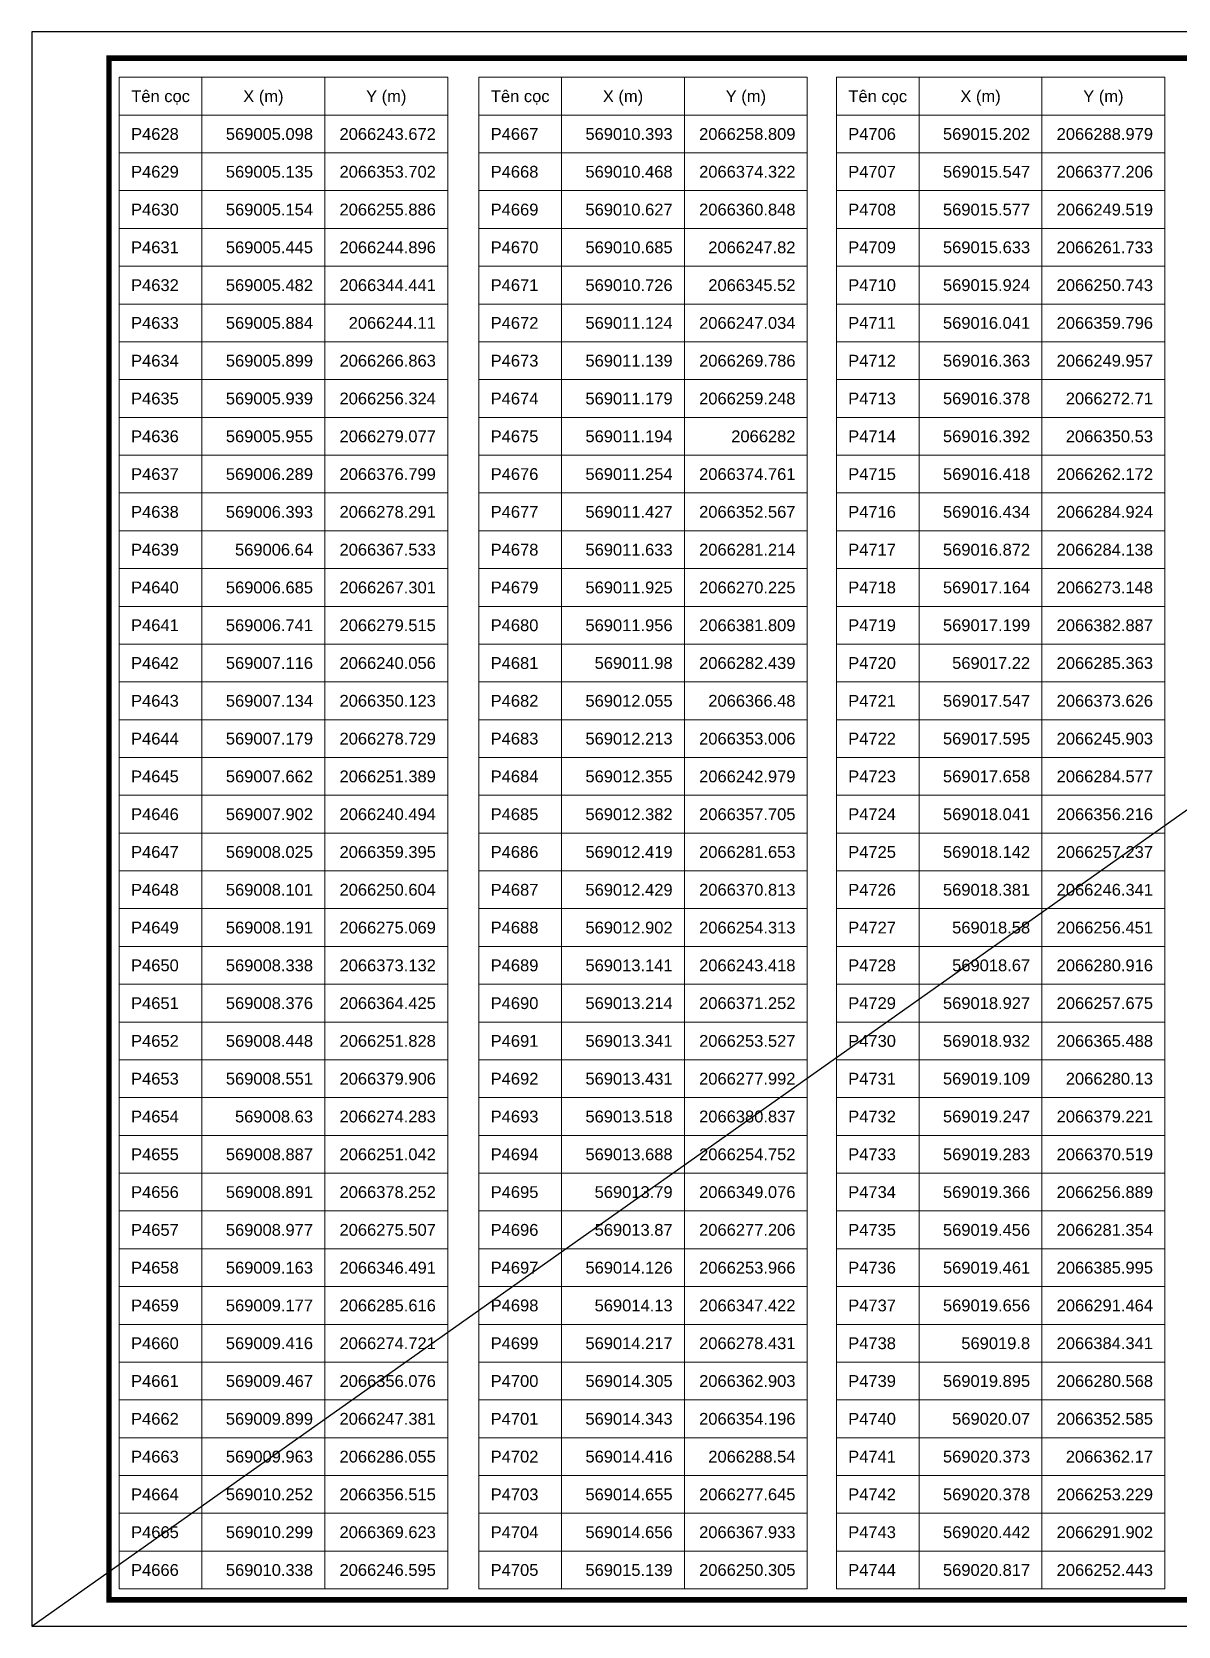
# Model space of a CAD drawing. Header units: millimetres. Extents: x 0 to 571985, y 0 to 2066666.
# Drawn here: x 569629.46 to 569650.8, y 2064802.8 to 2064832.5 of the extents above; entities that cross this region are included whole.
import ezdxf
from ezdxf.enums import TextEntityAlignment as Align

# ---------------------------------------------------------------- set-up
doc = ezdxf.new("R2010")
doc.units = ezdxf.units.MM
doc.linetypes.add('CENTER', pattern=[3, 1.5, -0.5, 0.5, -0.5])
for name, color, linetype, lineweight in [('A-KY HIEU', 34, 'Continuous', 20), ('E- RANH GIOI', 1, 'CENTER', 13), ('kata_net khung', 3, 'Continuous', 20), ('kata_text', 254, 'Continuous', 30)]:
    doc.layers.add(name, color=color, linetype=linetype, lineweight=lineweight)
doc.layers.add('KCS_Plotter', color=11, linetype='Continuous', plot=False)
doc.styles.add('kata_text', font='arial.ttf', dxfattribs={"width": 0.8})

# ---------------------------------------------------------------- blocks, each defined once
blk = doc.blocks.new('A$C33BC4D2A')
at = {"layer": 'A-KY HIEU', "color": 0, "const_width": 1.02}
blk.add_lwpolyline([(14.35, -292.1), (14.35, -4.9), (414.98, -4.9), (414.98, -292.1)], close=True, dxfattribs=at)
at = {"layer": 'Defpoints', "color": 125}
blk.add_lwpolyline([(0, -297), (420, -297), (420, 0), (0, 0)], close=True, dxfattribs=at)

msp = doc.modelspace()

# ---------------------------------------------------------------- linework, layer by layer
at = {"layer": 'kata_net khung'}
for p, q in [((569631.083, 2064831.656), (569637.199, 2064831.656)), ((569631.083, 2064831.656), (569631.083, 2064803.496)), ((569632.623, 2064831.656), (569632.623, 2064830.952)), ((569632.623, 2064831.656), (569632.623, 2064803.496)), ((569634.911, 2064831.656), (569634.911, 2064830.952)), ((569634.911, 2064831.656), (569634.911, 2064803.496)), ((569637.199, 2064831.656), (569637.199, 2064830.952)), ((569637.199, 2064831.656), (569637.199, 2064803.496)), ((569637.78, 2064831.656), (569643.896, 2064831.656)), ((569637.78, 2064831.656), (569643.896, 2064831.656)), ((569637.78, 2064831.656), (569637.78, 2064830.952)), ((569637.78, 2064831.656), (569637.78, 2064803.496)), ((569639.32, 2064831.656), (569639.32, 2064830.952)), ((569639.32, 2064831.656), (569639.32, 2064803.496)), ((569641.608, 2064831.656), (569641.608, 2064830.952)), ((569641.608, 2064831.656), (569641.608, 2064803.496)), ((569643.896, 2064831.656), (569643.896, 2064830.952)), ((569643.896, 2064831.656), (569643.896, 2064803.496)), ((569644.438, 2064831.656), (569650.554, 2064831.656)), ((569644.438, 2064831.656), (569650.554, 2064831.656)), ((569644.438, 2064831.656), (569650.554, 2064831.656)), ((569644.438, 2064831.656), (569644.438, 2064803.496)), ((569645.978, 2064831.656), (569645.978, 2064830.952)), ((569645.978, 2064831.656), (569645.978, 2064803.496)), ((569648.266, 2064831.656), (569648.266, 2064830.952)), ((569648.266, 2064831.656), (569648.266, 2064803.496)), ((569650.554, 2064831.656), (569650.554, 2064830.952)), ((569650.554, 2064831.656), (569650.554, 2064803.496)), ((569631.083, 2064830.952), (569637.199, 2064830.952)), ((569631.083, 2064830.952), (569637.199, 2064830.952)), ((569631.083, 2064830.952), (569637.199, 2064830.952)), ((569631.083, 2064830.952), (569637.199, 2064830.952)), ((569637.78, 2064830.952), (569643.896, 2064830.952)), ((569637.78, 2064830.952), (569643.896, 2064830.952)), ((569637.78, 2064830.952), (569643.896, 2064830.952)), ((569644.438, 2064830.952), (569650.554, 2064830.952)), ((569644.438, 2064830.952), (569650.554, 2064830.952)), ((569644.438, 2064830.952), (569650.554, 2064830.952)), ((569644.438, 2064830.952), (569650.554, 2064830.952)), ((569631.083, 2064830.248), (569637.199, 2064830.248)), ((569637.78, 2064830.248), (569643.896, 2064830.248)), ((569644.438, 2064830.248), (569650.554, 2064830.248)), ((569631.083, 2064829.544), (569637.199, 2064829.544)), ((569637.78, 2064829.544), (569643.896, 2064829.544)), ((569644.438, 2064829.544), (569650.554, 2064829.544)), ((569631.083, 2064828.84), (569637.199, 2064828.84)), ((569637.78, 2064828.84), (569643.896, 2064828.84)), ((569644.438, 2064828.84), (569650.554, 2064828.84)), ((569631.083, 2064828.136), (569637.199, 2064828.136)), ((569637.78, 2064828.136), (569643.896, 2064828.136)), ((569644.438, 2064828.136), (569650.554, 2064828.136)), ((569631.083, 2064827.432), (569637.199, 2064827.432)), ((569637.78, 2064827.432), (569643.896, 2064827.432)), ((569644.438, 2064827.432), (569650.554, 2064827.432)), ((569631.083, 2064826.728), (569637.199, 2064826.728)), ((569637.78, 2064826.728), (569643.896, 2064826.728)), ((569644.438, 2064826.728), (569650.554, 2064826.728)), ((569631.083, 2064826.024), (569637.199, 2064826.024)), ((569637.78, 2064826.024), (569643.896, 2064826.024)), ((569644.438, 2064826.024), (569650.554, 2064826.024)), ((569631.083, 2064825.32), (569637.199, 2064825.32)), ((569637.78, 2064825.32), (569643.896, 2064825.32)), ((569644.438, 2064825.32), (569650.554, 2064825.32)), ((569631.083, 2064824.616), (569637.199, 2064824.616)), ((569637.78, 2064824.616), (569643.896, 2064824.616)), ((569644.438, 2064824.616), (569650.554, 2064824.616)), ((569631.083, 2064823.912), (569637.199, 2064823.912)), ((569637.78, 2064823.912), (569643.896, 2064823.912)), ((569644.438, 2064823.912), (569650.554, 2064823.912)), ((569631.083, 2064823.208), (569637.199, 2064823.208)), ((569637.78, 2064823.208), (569643.896, 2064823.208)), ((569644.438, 2064823.208), (569650.554, 2064823.208)), ((569631.083, 2064822.504), (569637.199, 2064822.504)), ((569637.78, 2064822.504), (569643.896, 2064822.504)), ((569644.438, 2064822.504), (569650.554, 2064822.504)), ((569631.083, 2064821.8), (569637.199, 2064821.8)), ((569637.78, 2064821.8), (569643.896, 2064821.8)), ((569644.438, 2064821.8), (569650.554, 2064821.8)), ((569631.083, 2064821.096), (569637.199, 2064821.096)), ((569637.78, 2064821.096), (569643.896, 2064821.096)), ((569644.438, 2064821.096), (569650.554, 2064821.096)), ((569631.083, 2064820.392), (569637.199, 2064820.392)), ((569637.78, 2064820.392), (569643.896, 2064820.392)), ((569644.438, 2064820.392), (569650.554, 2064820.392)), ((569631.083, 2064819.688), (569637.199, 2064819.688)), ((569637.78, 2064819.688), (569643.896, 2064819.688)), ((569644.438, 2064819.688), (569650.554, 2064819.688)), ((569631.083, 2064818.984), (569637.199, 2064818.984)), ((569637.78, 2064818.984), (569643.896, 2064818.984)), ((569644.438, 2064818.984), (569650.554, 2064818.984)), ((569631.083, 2064818.28), (569637.199, 2064818.28)), ((569637.78, 2064818.28), (569643.896, 2064818.28)), ((569644.438, 2064818.28), (569650.554, 2064818.28)), ((569631.083, 2064817.576), (569637.199, 2064817.576)), ((569637.78, 2064817.576), (569643.896, 2064817.576)), ((569644.438, 2064817.576), (569650.554, 2064817.576)), ((569631.083, 2064816.872), (569637.199, 2064816.872)), ((569637.78, 2064816.872), (569643.896, 2064816.872)), ((569644.438, 2064816.872), (569650.554, 2064816.872)), ((569631.083, 2064816.168), (569637.199, 2064816.168)), ((569637.78, 2064816.168), (569643.896, 2064816.168)), ((569644.438, 2064816.168), (569650.554, 2064816.168)), ((569631.083, 2064815.464), (569637.199, 2064815.464)), ((569637.78, 2064815.464), (569643.896, 2064815.464)), ((569644.438, 2064815.464), (569650.554, 2064815.464)), ((569631.083, 2064814.76), (569637.199, 2064814.76)), ((569637.78, 2064814.76), (569643.896, 2064814.76)), ((569644.438, 2064814.76), (569650.554, 2064814.76)), ((569631.083, 2064814.056), (569637.199, 2064814.056)), ((569637.78, 2064814.056), (569643.896, 2064814.056)), ((569644.438, 2064814.056), (569650.554, 2064814.056)), ((569631.083, 2064813.352), (569637.199, 2064813.352)), ((569637.78, 2064813.352), (569643.896, 2064813.352)), ((569644.438, 2064813.352), (569650.554, 2064813.352)), ((569631.083, 2064812.648), (569637.199, 2064812.648)), ((569637.78, 2064812.648), (569643.896, 2064812.648)), ((569644.438, 2064812.648), (569650.554, 2064812.648)), ((569631.083, 2064811.944), (569637.199, 2064811.944)), ((569637.78, 2064811.944), (569643.896, 2064811.944)), ((569644.438, 2064811.944), (569650.554, 2064811.944)), ((569631.083, 2064811.24), (569637.199, 2064811.24)), ((569637.78, 2064811.24), (569643.896, 2064811.24)), ((569644.438, 2064811.24), (569650.554, 2064811.24)), ((569631.083, 2064810.536), (569637.199, 2064810.536)), ((569637.78, 2064810.536), (569643.896, 2064810.536)), ((569644.438, 2064810.536), (569650.554, 2064810.536)), ((569631.083, 2064809.832), (569637.199, 2064809.832)), ((569637.78, 2064809.832), (569643.896, 2064809.832)), ((569644.438, 2064809.832), (569650.554, 2064809.832)), ((569631.083, 2064809.128), (569637.199, 2064809.128)), ((569637.78, 2064809.128), (569643.896, 2064809.128)), ((569644.438, 2064809.128), (569650.554, 2064809.128)), ((569631.083, 2064808.424), (569637.199, 2064808.424)), ((569637.78, 2064808.424), (569643.896, 2064808.424)), ((569644.438, 2064808.424), (569650.554, 2064808.424)), ((569631.083, 2064807.72), (569637.199, 2064807.72)), ((569637.78, 2064807.72), (569643.896, 2064807.72)), ((569644.438, 2064807.72), (569650.554, 2064807.72)), ((569631.083, 2064807.016), (569637.199, 2064807.016)), ((569637.78, 2064807.016), (569643.896, 2064807.016)), ((569644.438, 2064807.016), (569650.554, 2064807.016)), ((569631.083, 2064806.312), (569637.199, 2064806.312)), ((569637.78, 2064806.312), (569643.896, 2064806.312)), ((569644.438, 2064806.312), (569650.554, 2064806.312)), ((569631.083, 2064805.608), (569637.199, 2064805.608)), ((569637.78, 2064805.608), (569643.896, 2064805.608)), ((569644.438, 2064805.608), (569650.554, 2064805.608)), ((569631.083, 2064804.904), (569637.199, 2064804.904)), ((569637.78, 2064804.904), (569643.896, 2064804.904)), ((569644.438, 2064804.904), (569650.554, 2064804.904)), ((569631.083, 2064804.2), (569637.199, 2064804.2)), ((569637.78, 2064804.2), (569643.896, 2064804.2)), ((569644.438, 2064804.2), (569650.554, 2064804.2)), ((569631.083, 2064803.496), (569637.199, 2064803.496)), ((569637.78, 2064803.496), (569643.896, 2064803.496)), ((569644.438, 2064803.496), (569650.554, 2064803.496))]:
    msp.add_line(p, q, dxfattribs=at)
at = {"layer": 'KCS_Plotter'}
msp.add_line((569629.456, 2064802.802), (569671.456, 2064832.502), dxfattribs=at)

# ---------------------------------------------------------------- block references
at = {"layer": 'E- RANH GIOI', "xscale": 0.1, "yscale": 0.1, "zscale": 0.1}
msp.add_blockref('A$C33BC4D2A', (569629.456, 2064832.502), dxfattribs=at)

# ---------------------------------------------------------------- texts
at = {"layer": 'kata_text', "style": 'kata_text'}
for s, p in [('Tên cọc', (569631.853, 2064831.304)), ('X (m)', (569633.767, 2064831.304)), ('Y (m)', (569636.055, 2064831.304)), ('Tên cọc', (569638.55, 2064831.304)), ('X (m)', (569640.464, 2064831.304)), ('Y (m)', (569642.752, 2064831.304)), ('Tên cọc', (569645.208, 2064831.304)), ('X (m)', (569647.122, 2064831.304)), ('Y (m)', (569649.41, 2064831.304))]:
    msp.add_text(s, height=0.22, dxfattribs=at).set_placement(p, align=Align.MIDDLE_CENTER)
for s, p in [('P4628', (569631.303, 2064830.6)), ('P4667', (569638, 2064830.6)), ('P4706', (569644.658, 2064830.6)), ('P4629', (569631.303, 2064829.896)), ('P4668', (569638, 2064829.896)), ('P4707', (569644.658, 2064829.896)), ('P4630', (569631.303, 2064829.192)), ('P4669', (569638, 2064829.192)), ('P4708', (569644.658, 2064829.192)), ('P4631', (569631.303, 2064828.488)), ('P4670', (569638, 2064828.488)), ('P4709', (569644.658, 2064828.488)), ('P4632', (569631.303, 2064827.784)), ('P4671', (569638, 2064827.784)), ('P4710', (569644.658, 2064827.784)), ('P4633', (569631.303, 2064827.08)), ('P4672', (569638, 2064827.08)), ('P4711', (569644.658, 2064827.08)), ('P4634', (569631.303, 2064826.376)), ('P4673', (569638, 2064826.376)), ('P4712', (569644.658, 2064826.376)), ('P4635', (569631.303, 2064825.672)), ('P4674', (569638, 2064825.672)), ('P4713', (569644.658, 2064825.672)), ('P4636', (569631.303, 2064824.968)), ('P4675', (569638, 2064824.968)), ('P4714', (569644.658, 2064824.968)), ('P4637', (569631.303, 2064824.264)), ('P4676', (569638, 2064824.264)), ('P4715', (569644.658, 2064824.264)), ('P4638', (569631.303, 2064823.56)), ('P4677', (569638, 2064823.56)), ('P4716', (569644.658, 2064823.56)), ('P4639', (569631.303, 2064822.856)), ('P4678', (569638, 2064822.856)), ('P4717', (569644.658, 2064822.856)), ('P4640', (569631.303, 2064822.152)), ('P4679', (569638, 2064822.152)), ('P4718', (569644.658, 2064822.152)), ('P4641', (569631.303, 2064821.448)), ('P4680', (569638, 2064821.448)), ('P4719', (569644.658, 2064821.448)), ('P4642', (569631.303, 2064820.744)), ('P4681', (569638, 2064820.744)), ('P4720', (569644.658, 2064820.744)), ('P4643', (569631.303, 2064820.04)), ('P4682', (569638, 2064820.04)), ('P4721', (569644.658, 2064820.04)), ('P4644', (569631.303, 2064819.336)), ('P4683', (569638, 2064819.336)), ('P4722', (569644.658, 2064819.336)), ('P4645', (569631.303, 2064818.632)), ('P4684', (569638, 2064818.632)), ('P4723', (569644.658, 2064818.632)), ('P4646', (569631.303, 2064817.928)), ('P4685', (569638, 2064817.928)), ('P4724', (569644.658, 2064817.928)), ('P4647', (569631.303, 2064817.224)), ('P4686', (569638, 2064817.224)), ('P4725', (569644.658, 2064817.224)), ('P4648', (569631.303, 2064816.52)), ('P4687', (569638, 2064816.52)), ('P4726', (569644.658, 2064816.52)), ('P4649', (569631.303, 2064815.816)), ('P4688', (569638, 2064815.816)), ('P4727', (569644.658, 2064815.816)), ('P4650', (569631.303, 2064815.112)), ('P4689', (569638, 2064815.112)), ('P4728', (569644.658, 2064815.112)), ('P4651', (569631.303, 2064814.408)), ('P4690', (569638, 2064814.408)), ('P4729', (569644.658, 2064814.408)), ('P4652', (569631.303, 2064813.704)), ('P4691', (569638, 2064813.704)), ('P4730', (569644.658, 2064813.704)), ('P4653', (569631.303, 2064813)), ('P4692', (569638, 2064813)), ('P4731', (569644.658, 2064813)), ('P4654', (569631.303, 2064812.296)), ('P4693', (569638, 2064812.296)), ('P4732', (569644.658, 2064812.296)), ('P4655', (569631.303, 2064811.592)), ('P4694', (569638, 2064811.592)), ('P4733', (569644.658, 2064811.592)), ('P4656', (569631.303, 2064810.888)), ('P4695', (569638, 2064810.888)), ('P4734', (569644.658, 2064810.888)), ('P4657', (569631.303, 2064810.184)), ('P4696', (569638, 2064810.184)), ('P4735', (569644.658, 2064810.184)), ('P4658', (569631.303, 2064809.48)), ('P4697', (569638, 2064809.48)), ('P4736', (569644.658, 2064809.48)), ('P4659', (569631.303, 2064808.776)), ('P4698', (569638, 2064808.776)), ('P4737', (569644.658, 2064808.776)), ('P4660', (569631.303, 2064808.072)), ('P4699', (569638, 2064808.072)), ('P4738', (569644.658, 2064808.072)), ('P4661', (569631.303, 2064807.368)), ('P4700', (569638, 2064807.368)), ('P4739', (569644.658, 2064807.368)), ('P4662', (569631.303, 2064806.664)), ('P4701', (569638, 2064806.664)), ('P4740', (569644.658, 2064806.664)), ('P4663', (569631.303, 2064805.96)), ('P4702', (569638, 2064805.96)), ('P4741', (569644.658, 2064805.96)), ('P4664', (569631.303, 2064805.256)), ('P4703', (569638, 2064805.256)), ('P4742', (569644.658, 2064805.256)), ('P4665', (569631.303, 2064804.552)), ('P4704', (569638, 2064804.552)), ('P4743', (569644.658, 2064804.552)), ('P4666', (569631.303, 2064803.848)), ('P4705', (569638, 2064803.848)), ('P4744', (569644.658, 2064803.848))]:
    msp.add_text(s, height=0.22, dxfattribs=at).set_placement(p, align=Align.MIDDLE_LEFT)
for s, p in [('569005.098', (569634.691, 2064830.6)), ('2066243.672', (569636.979, 2064830.6)), ('569010.393', (569641.388, 2064830.6)), ('2066258.809', (569643.676, 2064830.6)), ('569015.202', (569648.046, 2064830.6)), ('2066288.979', (569650.334, 2064830.6)), ('569005.135', (569634.691, 2064829.896)), ('2066353.702', (569636.979, 2064829.896)), ('569010.468', (569641.388, 2064829.896)), ('2066374.322', (569643.676, 2064829.896)), ('569015.547', (569648.046, 2064829.896)), ('2066377.206', (569650.334, 2064829.896)), ('569005.154', (569634.691, 2064829.192)), ('2066255.886', (569636.979, 2064829.192)), ('569010.627', (569641.388, 2064829.192)), ('2066360.848', (569643.676, 2064829.192)), ('569015.577', (569648.046, 2064829.192)), ('2066249.519', (569650.334, 2064829.192)), ('569005.445', (569634.691, 2064828.488)), ('2066244.896', (569636.979, 2064828.488)), ('569010.685', (569641.388, 2064828.488)), ('2066247.82', (569643.676, 2064828.488)), ('569015.633', (569648.046, 2064828.488)), ('2066261.733', (569650.334, 2064828.488)), ('569005.482', (569634.691, 2064827.784)), ('2066344.441', (569636.979, 2064827.784)), ('569010.726', (569641.388, 2064827.784)), ('2066345.52', (569643.676, 2064827.784)), ('569015.924', (569648.046, 2064827.784)), ('2066250.743', (569650.334, 2064827.784)), ('569005.884', (569634.691, 2064827.08)), ('2066244.11', (569636.979, 2064827.08)), ('569011.124', (569641.388, 2064827.08)), ('2066247.034', (569643.676, 2064827.08)), ('569016.041', (569648.046, 2064827.08)), ('2066359.796', (569650.334, 2064827.08)), ('569005.899', (569634.691, 2064826.376)), ('2066266.863', (569636.979, 2064826.376)), ('569011.139', (569641.388, 2064826.376)), ('2066269.786', (569643.676, 2064826.376)), ('569016.363', (569648.046, 2064826.376)), ('2066249.957', (569650.334, 2064826.376)), ('569005.939', (569634.691, 2064825.672)), ('2066256.324', (569636.979, 2064825.672)), ('569011.179', (569641.388, 2064825.672)), ('2066259.248', (569643.676, 2064825.672)), ('569016.378', (569648.046, 2064825.672)), ('2066272.71', (569650.334, 2064825.672)), ('569005.955', (569634.691, 2064824.968)), ('2066279.077', (569636.979, 2064824.968)), ('569011.194', (569641.388, 2064824.968)), ('2066282', (569643.676, 2064824.968)), ('569016.392', (569648.046, 2064824.968)), ('2066350.53', (569650.334, 2064824.968)), ('569006.289', (569634.691, 2064824.264)), ('2066376.799', (569636.979, 2064824.264)), ('569011.254', (569641.388, 2064824.264)), ('2066374.761', (569643.676, 2064824.264)), ('569016.418', (569648.046, 2064824.264)), ('2066262.172', (569650.334, 2064824.264)), ('569006.393', (569634.691, 2064823.56)), ('2066278.291', (569636.979, 2064823.56)), ('569011.427', (569641.388, 2064823.56)), ('2066352.567', (569643.676, 2064823.56)), ('569016.434', (569648.046, 2064823.56)), ('2066284.924', (569650.334, 2064823.56)), ('569006.64', (569634.691, 2064822.856)), ('2066367.533', (569636.979, 2064822.856)), ('569011.633', (569641.388, 2064822.856)), ('2066281.214', (569643.676, 2064822.856)), ('569016.872', (569648.046, 2064822.856)), ('2066284.138', (569650.334, 2064822.856)), ('569006.685', (569634.691, 2064822.152)), ('2066267.301', (569636.979, 2064822.152)), ('569011.925', (569641.388, 2064822.152)), ('2066270.225', (569643.676, 2064822.152)), ('569017.164', (569648.046, 2064822.152)), ('2066273.148', (569650.334, 2064822.152)), ('569006.741', (569634.691, 2064821.448)), ('2066279.515', (569636.979, 2064821.448)), ('569011.956', (569641.388, 2064821.448)), ('2066381.809', (569643.676, 2064821.448)), ('569017.199', (569648.046, 2064821.448)), ('2066382.887', (569650.334, 2064821.448)), ('569007.116', (569634.691, 2064820.744)), ('2066240.056', (569636.979, 2064820.744)), ('569011.98', (569641.388, 2064820.744)), ('2066282.439', (569643.676, 2064820.744)), ('569017.22', (569648.046, 2064820.744)), ('2066285.363', (569650.334, 2064820.744)), ('569007.134', (569634.691, 2064820.04)), ('2066350.123', (569636.979, 2064820.04)), ('569012.055', (569641.388, 2064820.04)), ('2066366.48', (569643.676, 2064820.04)), ('569017.547', (569648.046, 2064820.04)), ('2066373.626', (569650.334, 2064820.04)), ('569007.179', (569634.691, 2064819.336)), ('2066278.729', (569636.979, 2064819.336)), ('569012.213', (569641.388, 2064819.336)), ('2066353.006', (569643.676, 2064819.336)), ('569017.595', (569648.046, 2064819.336)), ('2066245.903', (569650.334, 2064819.336)), ('569007.662', (569634.691, 2064818.632)), ('2066251.389', (569636.979, 2064818.632)), ('569012.355', (569641.388, 2064818.632)), ('2066242.979', (569643.676, 2064818.632)), ('569017.658', (569648.046, 2064818.632)), ('2066284.577', (569650.334, 2064818.632)), ('569007.902', (569634.691, 2064817.928)), ('2066240.494', (569636.979, 2064817.928)), ('569012.382', (569641.388, 2064817.928)), ('2066357.705', (569643.676, 2064817.928)), ('569018.041', (569648.046, 2064817.928)), ('2066356.216', (569650.334, 2064817.928)), ('569008.025', (569634.691, 2064817.224)), ('2066359.395', (569636.979, 2064817.224)), ('569012.419', (569641.388, 2064817.224)), ('2066281.653', (569643.676, 2064817.224)), ('569018.142', (569648.046, 2064817.224)), ('2066257.237', (569650.334, 2064817.224)), ('569008.101', (569634.691, 2064816.52)), ('2066250.604', (569636.979, 2064816.52)), ('569012.429', (569641.388, 2064816.52)), ('2066370.813', (569643.676, 2064816.52)), ('569018.381', (569648.046, 2064816.52)), ('2066246.341', (569650.334, 2064816.52)), ('569008.191', (569634.691, 2064815.816)), ('2066275.069', (569636.979, 2064815.816)), ('569012.902', (569641.388, 2064815.816)), ('2066254.313', (569643.676, 2064815.816)), ('569018.58', (569648.046, 2064815.816)), ('2066256.451', (569650.334, 2064815.816)), ('569008.338', (569634.691, 2064815.112)), ('2066373.132', (569636.979, 2064815.112)), ('569013.141', (569641.388, 2064815.112)), ('2066243.418', (569643.676, 2064815.112)), ('569018.67', (569648.046, 2064815.112)), ('2066280.916', (569650.334, 2064815.112)), ('569008.376', (569634.691, 2064814.408)), ('2066364.425', (569636.979, 2064814.408)), ('569013.214', (569641.388, 2064814.408)), ('2066371.252', (569643.676, 2064814.408)), ('569018.927', (569648.046, 2064814.408)), ('2066257.675', (569650.334, 2064814.408)), ('569008.448', (569634.691, 2064813.704)), ('2066251.828', (569636.979, 2064813.704)), ('569013.341', (569641.388, 2064813.704)), ('2066253.527', (569643.676, 2064813.704)), ('569018.932', (569648.046, 2064813.704)), ('2066365.488', (569650.334, 2064813.704)), ('569008.551', (569634.691, 2064813)), ('2066379.906', (569636.979, 2064813)), ('569013.431', (569641.388, 2064813)), ('2066277.992', (569643.676, 2064813)), ('569019.109', (569648.046, 2064813)), ('2066280.13', (569650.334, 2064813)), ('569008.63', (569634.691, 2064812.296)), ('2066274.283', (569636.979, 2064812.296)), ('569013.518', (569641.388, 2064812.296)), ('2066380.837', (569643.676, 2064812.296)), ('569019.247', (569648.046, 2064812.296)), ('2066379.221', (569650.334, 2064812.296)), ('569008.887', (569634.691, 2064811.592)), ('2066251.042', (569636.979, 2064811.592)), ('569013.688', (569641.388, 2064811.592)), ('2066254.752', (569643.676, 2064811.592)), ('569019.283', (569648.046, 2064811.592)), ('2066370.519', (569650.334, 2064811.592)), ('569008.891', (569634.691, 2064810.888)), ('2066378.252', (569636.979, 2064810.888)), ('569013.79', (569641.388, 2064810.888)), ('2066349.076', (569643.676, 2064810.888)), ('569019.366', (569648.046, 2064810.888)), ('2066256.889', (569650.334, 2064810.888)), ('569008.977', (569634.691, 2064810.184)), ('2066275.507', (569636.979, 2064810.184)), ('569013.87', (569641.388, 2064810.184)), ('2066277.206', (569643.676, 2064810.184)), ('569019.456', (569648.046, 2064810.184)), ('2066281.354', (569650.334, 2064810.184)), ('569009.163', (569634.691, 2064809.48)), ('2066346.491', (569636.979, 2064809.48)), ('569014.126', (569641.388, 2064809.48)), ('2066253.966', (569643.676, 2064809.48)), ('569019.461', (569648.046, 2064809.48)), ('2066385.995', (569650.334, 2064809.48)), ('569009.177', (569634.691, 2064808.776)), ('2066285.616', (569636.979, 2064808.776)), ('569014.13', (569641.388, 2064808.776)), ('2066347.422', (569643.676, 2064808.776)), ('569019.656', (569648.046, 2064808.776)), ('2066291.464', (569650.334, 2064808.776)), ('569009.416', (569634.691, 2064808.072)), ('2066274.721', (569636.979, 2064808.072)), ('569014.217', (569641.388, 2064808.072)), ('2066278.431', (569643.676, 2064808.072)), ('569019.8', (569648.046, 2064808.072)), ('2066384.341', (569650.334, 2064808.072)), ('569009.467', (569634.691, 2064807.368)), ('2066356.076', (569636.979, 2064807.368)), ('569014.305', (569641.388, 2064807.368)), ('2066362.903', (569643.676, 2064807.368)), ('569019.895', (569648.046, 2064807.368)), ('2066280.568', (569650.334, 2064807.368)), ('569009.899', (569634.691, 2064806.664)), ('2066247.381', (569636.979, 2064806.664)), ('569014.343', (569641.388, 2064806.664)), ('2066354.196', (569643.676, 2064806.664)), ('569020.07', (569648.046, 2064806.664)), ('2066352.585', (569650.334, 2064806.664)), ('569009.963', (569634.691, 2064805.96)), ('2066286.055', (569636.979, 2064805.96)), ('569014.416', (569641.388, 2064805.96)), ('2066288.54', (569643.676, 2064805.96)), ('569020.373', (569648.046, 2064805.96)), ('2066362.17', (569650.334, 2064805.96)), ('569010.252', (569634.691, 2064805.256)), ('2066356.515', (569636.979, 2064805.256)), ('569014.655', (569641.388, 2064805.256)), ('2066277.645', (569643.676, 2064805.256)), ('569020.378', (569648.046, 2064805.256)), ('2066253.229', (569650.334, 2064805.256)), ('569010.299', (569634.691, 2064804.552)), ('2066369.623', (569636.979, 2064804.552)), ('569014.656', (569641.388, 2064804.552)), ('2066367.933', (569643.676, 2064804.552)), ('569020.442', (569648.046, 2064804.552)), ('2066291.902', (569650.334, 2064804.552)), ('569010.338', (569634.691, 2064803.848)), ('2066246.595', (569636.979, 2064803.848)), ('569015.139', (569641.388, 2064803.848)), ('2066250.305', (569643.676, 2064803.848)), ('569020.817', (569648.046, 2064803.848)), ('2066252.443', (569650.334, 2064803.848))]:
    msp.add_text(s, height=0.22, dxfattribs=at).set_placement(p, align=Align.MIDDLE_RIGHT)

doc.saveas('drawing.dxf')
